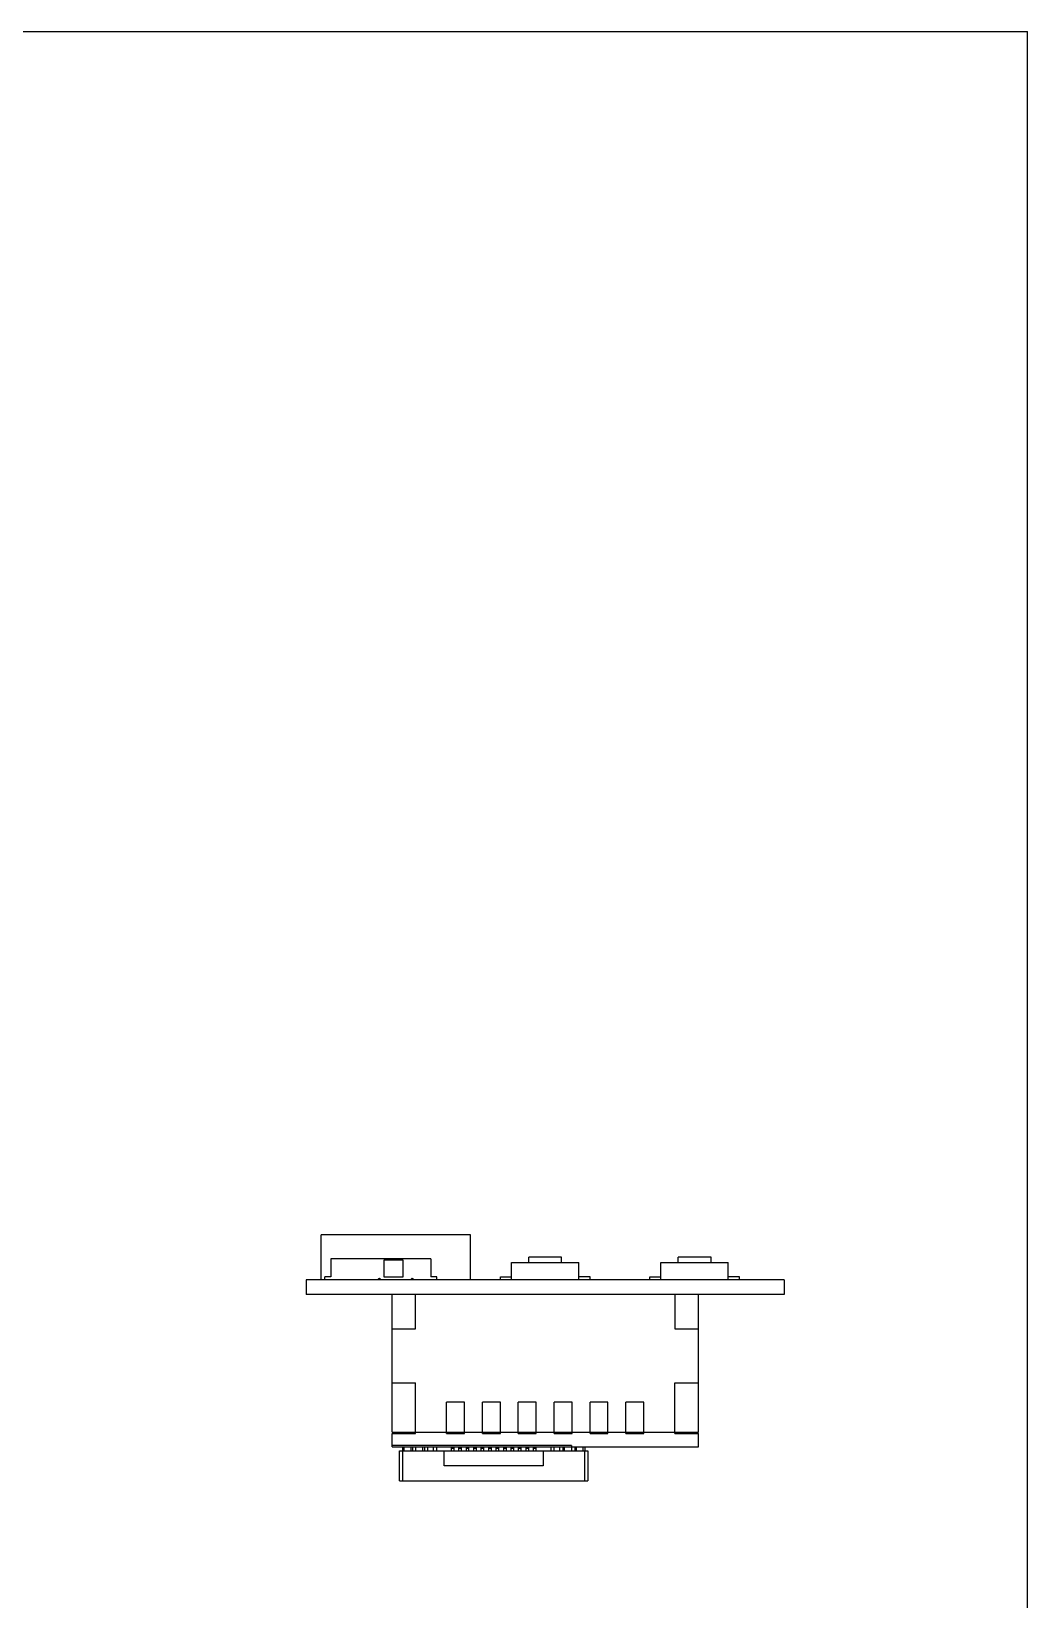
# Model space of a CAD drawing. Header units: millimetres. Extents: x 0 to 297, y 0 to 210.
# Drawn here: x 230.3 to 297, y 105 to 210 of the extents above; entities that cross this region are included whole.
import ezdxf

# ---------------------------------------------------------------- set-up
doc = ezdxf.new("R2010")
doc.units = ezdxf.units.MM
doc.header["$LTSCALE"] = 16.335
doc.layers.get('0').update_dxf_attribs({"linetype": 'CONTINUOUS'})

msp = doc.modelspace()

# ---------------------------------------------------------------- linework, layer by layer
at = {"color": 7, "linetype": 'Continuous'}
for p, q in [((0, 210), (297, 210)), ((297, 0), (297, 210)), ((249.713, 126.421), (249.713, 129.421)), ((259.713, 129.421), (249.713, 129.421)), ((259.713, 126.421), (259.713, 129.421)), ((250.363, 127.821), (250.363, 126.621)), ((257.063, 127.821), (250.363, 127.821)), ((253.913, 127.721), (253.913, 126.621)), ((255.213, 127.721), (253.913, 127.721)), ((255.213, 126.621), (255.213, 127.721)), ((257.063, 127.821), (257.063, 126.621)), ((262.463, 126.421), (262.463, 127.571)), ((262.463, 127.571), (266.963, 127.571)), ((263.613, 127.571), (263.613, 127.921)), ((265.813, 127.921), (263.613, 127.921)), ((265.813, 127.571), (265.813, 127.921)), ((266.963, 126.421), (266.963, 127.571)), ((272.463, 127.571), (276.963, 127.571)), ((272.463, 126.421), (272.463, 127.571)), ((275.813, 127.921), (273.613, 127.921)), ((273.613, 127.571), (273.613, 127.921)), ((275.813, 127.571), (275.813, 127.921)), ((276.963, 126.421), (276.963, 127.571)), ((248.713, 126.421), (248.713, 125.421)), ((280.713, 126.421), (248.713, 126.421)), ((249.963, 126.421), (249.963, 126.621)), ((250.363, 126.621), (249.963, 126.621)), ((253.913, 126.621), (255.213, 126.621)), ((257.463, 126.621), (257.063, 126.621)), ((257.463, 126.421), (257.463, 126.621)), ((261.713, 126.421), (261.713, 126.621)), ((261.713, 126.621), (262.463, 126.621)), ((267.713, 126.621), (266.963, 126.621)), ((267.713, 126.421), (267.713, 126.621)), ((271.713, 126.621), (272.463, 126.621)), ((271.713, 126.421), (271.713, 126.621)), ((277.713, 126.621), (276.963, 126.621)), ((277.713, 126.421), (277.713, 126.621)), ((280.713, 126.421), (280.713, 125.421)), ((280.713, 125.421), (248.713, 125.421)), ((254.463, 116.221), (254.463, 125.421)), ((256.038, 123.121), (256.038, 125.421)), ((273.388, 125.421), (273.388, 123.121)), ((274.963, 116.221), (274.963, 125.421)), ((254.463, 123.121), (256.038, 123.121)), ((273.388, 123.121), (274.963, 123.121)), ((254.463, 119.521), (256.038, 119.521)), ((256.038, 116.121), (256.038, 119.521)), ((273.388, 119.521), (274.963, 119.521)), ((273.388, 116.121), (273.388, 119.521)), ((258.113, 116.121), (258.113, 118.221)), ((259.313, 118.221), (258.113, 118.221)), ((259.313, 116.121), (259.313, 118.221)), ((260.513, 116.121), (260.513, 118.221)), ((261.713, 118.221), (260.513, 118.221)), ((261.713, 116.121), (261.713, 118.221)), ((264.113, 118.221), (262.913, 118.221)), ((262.913, 116.121), (262.913, 118.221)), ((264.113, 116.121), (264.113, 118.221)), ((266.513, 118.221), (265.313, 118.221)), ((265.313, 116.121), (265.313, 118.221)), ((266.513, 116.121), (266.513, 118.221)), ((268.913, 118.221), (267.713, 118.221)), ((267.713, 116.121), (267.713, 118.221)), ((268.913, 116.121), (268.913, 118.221)), ((271.313, 118.221), (270.113, 118.221)), ((270.113, 116.121), (270.113, 118.221)), ((271.313, 116.121), (271.313, 118.221)), ((254.463, 116.221), (274.963, 116.221)), ((254.463, 115.221), (254.463, 116.121)), ((254.463, 116.121), (256.038, 116.121)), ((255.213, 116.221), (255.213, 116.121)), ((258.113, 116.121), (259.313, 116.121)), ((260.513, 116.121), (261.713, 116.121)), ((262.913, 116.121), (264.113, 116.121)), ((265.313, 116.121), (266.513, 116.121)), ((267.713, 116.121), (268.913, 116.121)), ((270.113, 116.121), (271.313, 116.121)), ((273.388, 116.121), (274.963, 116.121)), ((274.213, 116.221), (274.213, 116.121)), ((274.963, 115.221), (274.963, 116.121)), ((266.463, 115.321), (254.463, 115.321)), ((254.463, 115.221), (274.963, 115.221)), ((254.963, 112.962), (254.963, 114.961)), ((254.963, 114.961), (267.563, 114.961)), ((255.163, 115.221), (255.163, 112.962)), ((255.263, 115.221), (255.263, 114.961)), ((255.733, 114.961), (255.733, 115.221)), ((255.833, 115.221), (255.833, 114.961)), ((256.033, 115.221), (256.033, 114.961)), ((256.533, 114.961), (256.533, 115.221)), ((256.633, 115.221), (256.633, 114.961)), ((256.833, 115.221), (256.833, 114.961)), ((257.233, 114.961), (257.233, 115.221)), ((257.433, 115.221), (257.433, 114.961)), ((257.958, 113.961), (257.958, 114.961)), ((258.413, 115.221), (258.413, 114.961)), ((258.613, 115.13), (258.413, 115.13)), ((258.613, 114.961), (258.613, 115.221)), ((258.913, 115.221), (258.913, 114.961)), ((259.113, 115.13), (258.913, 115.13)), ((259.113, 114.961), (259.113, 115.221)), ((259.413, 115.221), (259.413, 114.961)), ((259.613, 115.13), (259.413, 115.13)), ((259.613, 114.961), (259.613, 115.221)), ((259.913, 115.221), (259.913, 114.961)), ((260.113, 115.13), (259.913, 115.13)), ((260.113, 114.961), (260.113, 115.221)), ((260.413, 115.221), (260.413, 114.961)), ((260.613, 115.13), (260.413, 115.13)), ((260.613, 114.961), (260.613, 115.221)), ((260.913, 115.221), (260.913, 114.961)), ((261.113, 115.13), (260.913, 115.13)), ((261.113, 114.961), (261.113, 115.221)), ((261.413, 115.221), (261.413, 114.961)), ((261.613, 115.13), (261.413, 115.13)), ((261.613, 114.961), (261.613, 115.221)), ((261.913, 115.221), (261.913, 114.961)), ((262.113, 115.13), (261.913, 115.13)), ((262.113, 114.961), (262.113, 115.221)), ((262.413, 115.221), (262.413, 114.961)), ((262.613, 115.13), (262.413, 115.13)), ((262.613, 114.961), (262.613, 115.221)), ((262.913, 115.221), (262.913, 114.961)), ((263.113, 115.13), (262.913, 115.13)), ((263.113, 114.961), (263.113, 115.221)), ((263.413, 115.221), (263.413, 114.961)), ((263.613, 115.13), (263.413, 115.13)), ((263.613, 114.961), (263.613, 115.221)), ((263.913, 115.221), (263.913, 114.961)), ((264.113, 115.13), (263.913, 115.13)), ((264.113, 114.961), (264.113, 115.221)), ((264.568, 114.961), (264.568, 113.961)), ((265.092, 115.221), (265.092, 114.961)), ((265.292, 115.221), (265.292, 114.961)), ((265.692, 114.961), (265.692, 115.221)), ((265.892, 115.221), (265.892, 114.961)), ((265.992, 115.221), (265.992, 114.961)), ((266.463, 115.321), (266.463, 115.221)), ((266.492, 114.961), (266.492, 115.221)), ((266.692, 115.221), (266.692, 114.961)), ((266.792, 115.221), (266.792, 114.961)), ((267.262, 114.961), (267.262, 115.221)), ((267.362, 115.221), (267.362, 114.961)), ((267.363, 112.962), (267.363, 114.961)), ((267.563, 114.961), (267.563, 112.962)), ((264.568, 113.961), (257.958, 113.961)), ((254.963, 112.962), (267.563, 112.962))]:
    msp.add_line(p, q, dxfattribs=at)
for centre in [(253.613, 126.471), (255.813, 126.471)]:
    msp.add_circle(centre, 0.05, dxfattribs=at)

doc.saveas('drawing.dxf')
